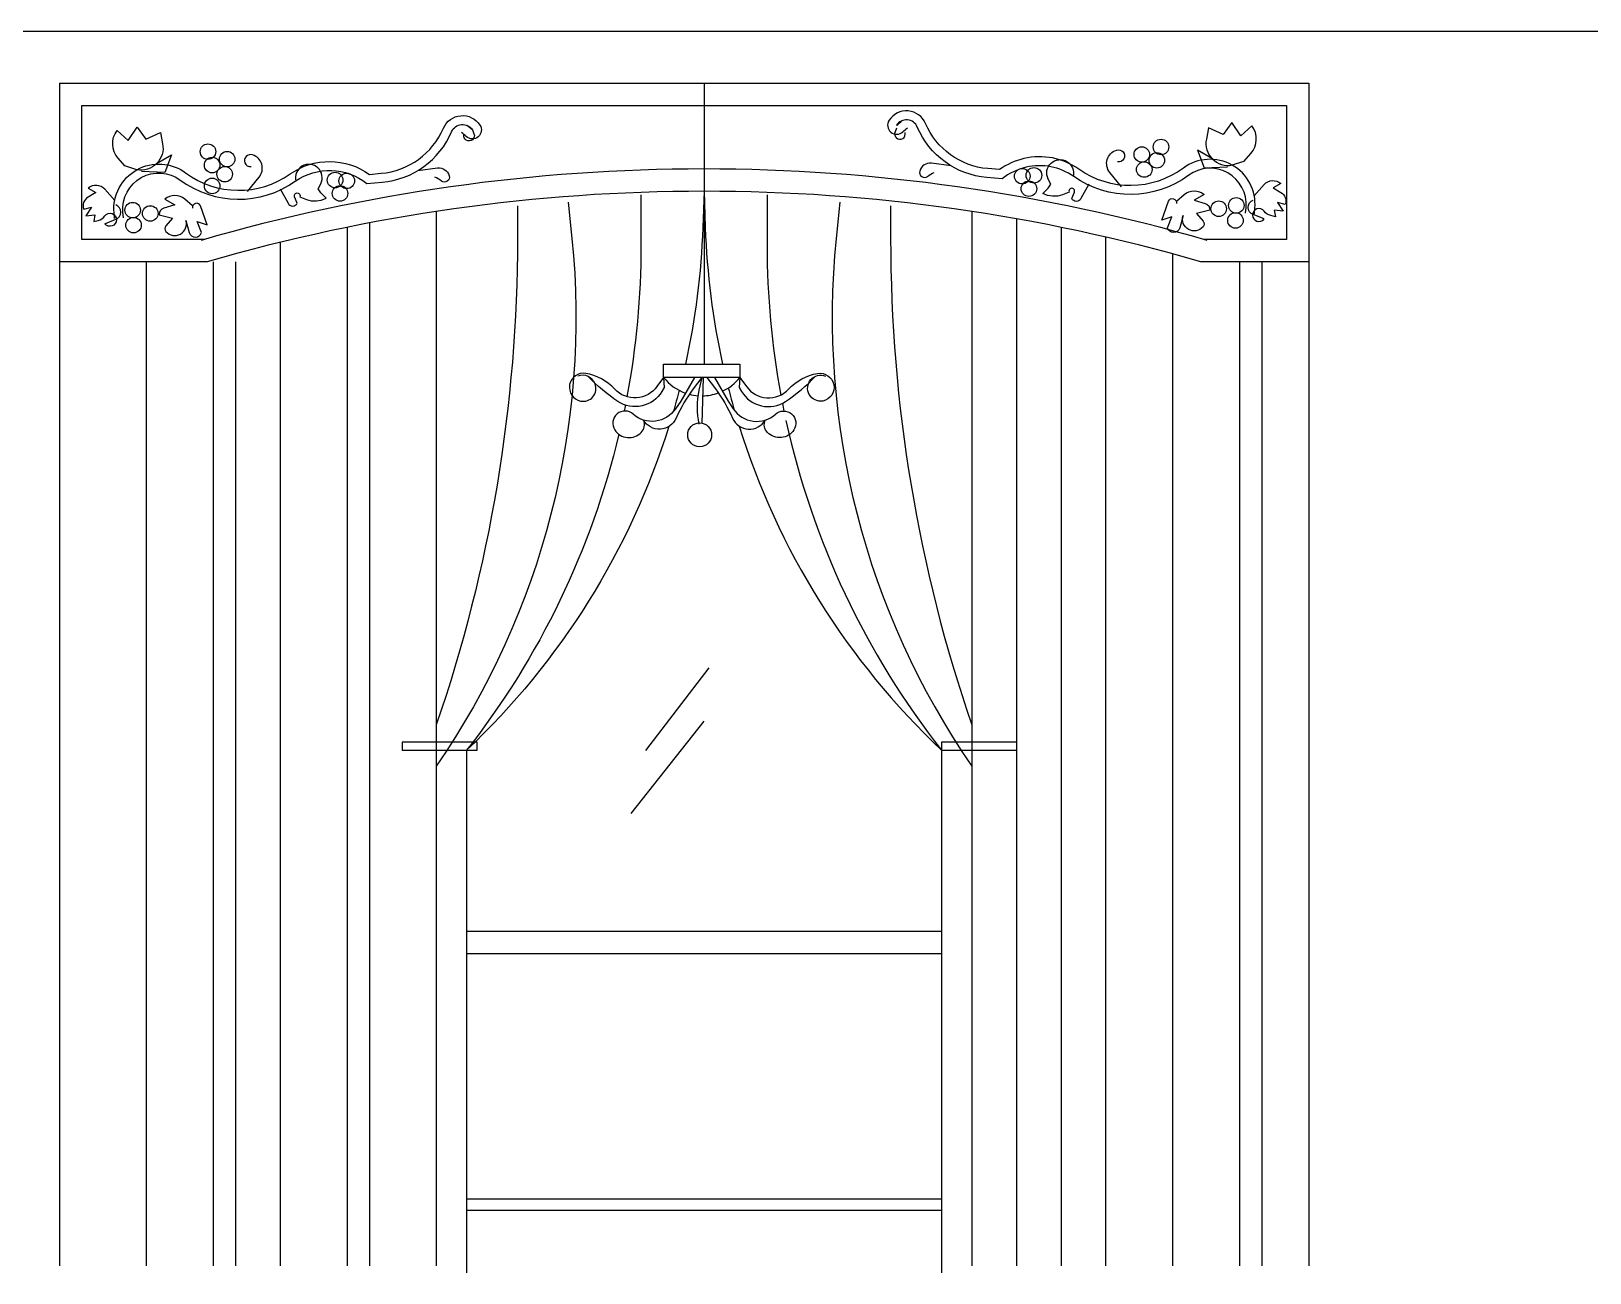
# Model space of a CAD drawing. Header units: inches. Extents: x 9.8 to 52.3, y 14.9 to 39.7.
# Drawn here: x 47.183 to 49.53, y 25.328 to 27.198 of the extents above; entities that cross this region are included whole.
import ezdxf

# ---------------------------------------------------------------- set-up
doc = ezdxf.new("R2010")
doc.units = ezdxf.units.IN
doc.header["$MEASUREMENT"] = 0
doc.layers.add('02', color=2, linetype='Continuous')
doc.layers.add('4', color=4, linetype='Continuous')

msp = doc.modelspace()

# ---------------------------------------------------------------- linework, layer by layer
at = {"layer": '02'}
for p, q in [((47.2251, 27.1192), (47.2251, 25.3384)), ((49.1067, 27.1192), (49.1067, 25.3384)), ((47.7927, 26.9262), (47.7927, 25.3384)), ((48.5991, 26.9262), (48.5991, 25.3384)), ((47.6583, 26.9023), (47.6583, 25.3384)), ((47.6919, 26.909), (47.6919, 25.3384)), ((48.6663, 26.9152), (48.6663, 25.3384)), ((48.7335, 26.9023), (48.7335, 25.3384)), ((47.5575, 26.8797), (47.5575, 25.3384)), ((48.8007, 26.8877), (48.8007, 25.3384)), ((48.9015, 26.8624), (48.9015, 25.3384)), ((47.3559, 26.8504), (47.3559, 25.3384)), ((47.4567, 26.8504), (47.4567, 25.3384)), ((47.4903, 26.8504), (47.4903, 25.3384)), ((49.0023, 26.8504), (49.0023, 25.3384)), ((49.0359, 26.8504), (49.0359, 25.3384)), ((48.2029, 26.239), (48.1077, 26.1146)), ((48.1956, 26.1585), (48.0857, 26.0195)), ((48.5535, 26.1268), (48.5535, 25.3278)), ((47.8383, 25.8088), (48.5535, 25.8088)), ((47.8383, 25.4392), (48.5535, 25.4392)), ((47.8383, 25.4224), (48.5535, 25.4224))]:
    msp.add_line(p, q, dxfattribs=at)
for points in [[(47.2251, 27.1192), (49.1067, 27.1192)], [(47.443, 26.884), (47.2587, 26.884), (47.2587, 27.0856), (49.0731, 27.0856), (49.0731, 26.884), (48.9488, 26.884)], [(48.9614, 27.0054), (48.939, 27.0186), (48.9491, 26.9918), (48.9842, 26.9935)], [(47.3715, 26.9983), (47.3939, 27.0115), (47.3838, 26.9847), (47.3487, 26.9864)], [(47.4477, 26.8504), (47.2251, 26.8504)], [(49.1067, 26.8504), (48.9441, 26.8504)], [(48.6663, 26.1268), (48.5535, 26.1268)], [(48.5535, 26.115), (48.6663, 26.115)]]:
    msp.add_lwpolyline(points, dxfattribs=at)
for points in [[(47.3082, 26.9154), (47.3074, 26.9241, -0.646308), (47.4151, 26.9844, 0.323717), (47.5725, 26.9827, -0.318204), (47.6921, 26.9821), (47.7097, 26.9837, 0.276716), (47.8034, 27.0516, -0.599322), (47.8584, 27.0564, -0.887342), (47.8378, 27.0391, 0.028272), (47.8306, 27.0451, -2.62365)], [(49.0247, 26.9224), (49.0255, 26.9312, 0.646308), (48.9178, 26.9915, -0.323717), (48.7604, 26.9898, 0.214825), (48.6777, 27.0059, 0.097027), (48.6408, 26.9892), (48.6232, 26.9907, -0.276716), (48.5295, 27.0587, 0.599322), (48.4745, 27.0635, 0.887342), (48.4952, 27.0462, -0.028272), (48.5023, 27.0522, 2.62365)], [(47.3418, 26.9891), (47.3235, 26.9948), (47.3135, 27.0065, -0.347649), (47.3118, 27.0483), (47.3286, 27.0332), (47.342, 27.0533), (47.3554, 27.0349), (47.3771, 27.0449), (47.3805, 27.0282, -0.531912), (47.3418, 26.9891, -2.70433)], [(47.3216, 26.9165), (47.3208, 26.9253, -0.646308), (47.4071, 26.9736, 0.323717), (47.5802, 26.9717, -0.332654), (47.6882, 26.9683), (47.7109, 26.9703, 0.276716), (47.8158, 27.0463, -0.599322), (47.8471, 27.0491, -0.887342), (47.847, 27.0489, 0.028272), (47.8386, 27.0559, 0.028272)], [(47.8471, 27.0489), (47.8494, 27.0433, -1.374037), (47.8343, 27.0422, 0.640607)], [(48.4858, 27.0516), (48.4835, 27.046, 1.374037), (48.4987, 27.0449, -0.640607)], [(49.0113, 26.9236), (49.0121, 26.9324, 0.646308), (48.9258, 26.9807, -0.323717), (48.7527, 26.9788, 0.214825), (48.6808, 26.9928, 0.110234), (48.6447, 26.9754), (48.622, 26.9773, -0.276716), (48.5171, 27.0534, 0.599322), (48.4858, 27.0561, 0.887342), (48.486, 27.056, -0.028272), (48.4943, 27.063, -0.028272)], [(48.9911, 26.9962), (49.0094, 27.0018), (49.0194, 27.0135, 0.347649), (49.0211, 27.0554), (49.0043, 27.0403), (48.9909, 27.0604), (48.9775, 27.042), (48.9558, 27.052), (48.9524, 27.0353, 0.531912), (48.9911, 26.9962, 2.70433)], [(48.8248, 26.9633), (48.807, 26.985, -0.528671), (48.8169, 27.0185, -1.281666), (48.8188, 27.0008, 0.090388)], [(47.5081, 26.9562), (47.5259, 26.9779, 0.528671), (47.516, 27.0114, 0.610791), (47.5042, 26.9996, 0.37652), (47.5141, 26.9937, -0.090388)], [(47.5575, 26.9602), (47.5694, 26.9385, 0.593311), (47.5832, 26.9385), (47.5792, 26.9483, -1.477645), (47.5871, 26.9483), (47.597, 26.9444, 0.227096), (47.6266, 26.9464), (47.6187, 26.9542), (47.6148, 26.9602), (47.6187, 26.968, 1.443889), (47.5812, 26.972, 0.773072)], [(48.5681, 26.9948), (48.5385, 26.9988, 0.376337), (48.5207, 26.987, 0.719012), (48.5325, 26.9791, -0.059742), (48.5424, 26.985, 4.685071)], [(48.7754, 26.9672), (48.7636, 26.9455, -0.593311), (48.7497, 26.9455), (48.7537, 26.9554, 1.477645), (48.7458, 26.9554), (48.7359, 26.9515, -0.227096), (48.7063, 26.9534), (48.7142, 26.9613), (48.7181, 26.9672), (48.7142, 26.9751, -1.443889), (48.7517, 26.9791, -0.773072)], [(47.7648, 26.9878), (47.7944, 26.9917, -0.376337), (47.8122, 26.9799, -0.719012), (47.8004, 26.972, 0.059742), (47.7905, 26.9779, -4.685071)], [(49.0244, 26.95), (49.0395, 26.9667, -0.405761), (49.0646, 26.9684), (49.0529, 26.9617), (49.0646, 26.955, -0.366734), (49.0713, 26.9366), (49.0596, 26.9399), (49.068, 26.9266), (49.0546, 26.9282), (49.0563, 26.9182), (49.0496, 26.9199, -0.173083), (49.0395, 26.9266, 3.014843), (49.0395, 26.9149), (49.0228, 26.9215, -0.677318), (49.0228, 26.9433, 5.198045)], [(47.3085, 26.9429), (47.2934, 26.9596, 0.405761), (47.2683, 26.9613), (47.28, 26.9546), (47.2683, 26.9479, 0.366734), (47.2616, 26.9295), (47.2733, 26.9329), (47.2649, 26.9195), (47.2783, 26.9212), (47.2767, 26.9111), (47.2834, 26.9128, 0.173083), (47.2934, 26.9195, -3.014843), (47.2934, 26.9078), (47.3102, 26.9145, 0.677318), (47.3102, 26.9362, -5.198045)], [(47.4257, 26.9345), (47.414, 26.9446, 0.369608), (47.3838, 26.9446), (47.3989, 26.9362), (47.3822, 26.9312, 0.360013), (47.3755, 26.9212), (47.3956, 26.9161), (47.3855, 26.9044, 0.370242), (47.3855, 26.8961, 0.81549), (47.4156, 26.9128), (47.4207, 26.8944, 0.763569), (47.4391, 26.8944), (47.4324, 26.9111), (47.4475, 26.9061), (47.4374, 26.9345, 0.940179), (47.4257, 26.9312, 0.804076)], [(48.1009, 26.9513), (48.1009, 26.8748, -0.046553), (48.0797, 26.6472, -0.046553)], [(48.1959, 26.9566), (48.194, 26.9021, -0.045716), (48.1678, 26.6962, -0.045716)], [(48.1959, 26.9566), (48.1978, 26.9021, 0.045716), (48.2239, 26.6962, 0.045716)], [(48.2908, 26.9513), (48.2908, 26.8748, 0.046012), (48.3116, 26.6498, 0.046012)], [(48.9072, 26.9416), (48.9189, 26.9517, -0.369608), (48.9491, 26.9517), (48.934, 26.9433), (48.9508, 26.9383, -0.360013), (48.9575, 26.9282), (48.9374, 26.9232), (48.9474, 26.9115, -0.370242), (48.9474, 26.9031, -0.81549), (48.9173, 26.9199), (48.9122, 26.9015, -0.763569), (48.8938, 26.9015), (48.9005, 26.9182), (48.8854, 26.9132), (48.8955, 26.9416, -0.940179), (48.9072, 26.9383, -0.804076)], [(47.9915, 26.9404), (47.997, 26.8857, -0.177512), (47.7927, 26.0909, 1.766901)], [(47.9149, 26.9349), (47.9149, 26.8857, -0.082807), (47.7927, 26.1529, -0.082807)], [(48.4003, 26.9404), (48.3948, 26.8857, 0.177512), (48.5991, 26.0909, -1.766901)], [(48.4769, 26.9349), (48.4769, 26.8857, 0.082807), (48.5991, 26.1529, 0.082807)], [(48.1584, 26.6569, -0.007339), (48.1496, 26.6247, -0.007339)], [(48.2324, 26.6605, 0.007747), (48.2417, 26.6265, 0.007747)], [(48.0773, 26.6348, -0.001899), (48.0755, 26.6256, -0.001899)], [(48.3139, 26.6375, 0.002449), (48.3163, 26.6257, 0.002449)], [(48.1428, 26.6024, -0.12843), (47.8383, 26.115), (47.8383, 25.3278)], [(48.2487, 26.6031, 0.128603), (48.5535, 26.115)], [(48.3193, 26.6114, 0.112962), (48.5535, 26.115)], [(48.0677, 26.5906, -0.108585), (47.8383, 26.115)]]:
    msp.add_lwpolyline(points, format="xyb", dxfattribs=at)
msp.add_lwpolyline([(47.7412, 26.115), (47.854, 26.115), (47.854, 26.1268), (47.7412, 26.1268)], close=True, dxfattribs=at)
for centre in [(47.4488, 27.0163), (48.8552, 27.012), (48.8841, 27.0233), (47.4551, 26.9961), (47.4777, 27.005), (48.8589, 26.9894), (48.8778, 27.0032), (47.4551, 26.9647), (47.474, 26.9823), (47.6402, 26.9735), (47.6578, 26.9723), (48.6751, 26.9793), (48.6852, 26.9605), (48.6927, 26.9806), (47.6477, 26.9534), (47.3354, 26.9282), (47.3619, 26.9232), (48.971, 26.9303), (48.9975, 26.9353), (47.3367, 26.9056), (48.9962, 26.9127)]:
    msp.add_circle(centre, 0.0117, dxfattribs=at)
for radius in [2.7216, 2.688]:
    msp.add_arc((48.1959, 24.2686), radius, 73.839, 106.161, dxfattribs=at)
at = {"layer": '4'}
for p, q in [((31.6824, 27.1977), (52.0086, 27.1977)), ((48.1963, 27.1192), (48.1963, 26.6962)), ((47.8383, 25.8424), (48.5535, 25.8424))]:
    msp.add_line(p, q, dxfattribs=at)
msp.add_lwpolyline([(48.1349, 26.6962), (48.2499, 26.6962), (48.2499, 26.6764), (48.1349, 26.6764)], close=True, dxfattribs=at)
for points in [[(48.1349, 26.6764), (48.125, 26.6625, -0.475581), (48.0615, 26.6586, 0.164673), (48.0179, 26.6823, 0.984411), (48.01, 26.6407, 0.594179), (48.0318, 26.6665, 0.404638), (48.006, 26.6784, 5.881045)], [(48.1349, 26.6764), (48.1359, 26.6611), (48.1323, 26.6551, -0.426778), (48.0663, 26.6401, -0.056026), (48.0213, 26.6777, -1.72318)], [(48.1813, 26.6764), (48.1607, 26.6407), (48.1527, 26.6289, -0.457537), (48.0893, 26.6209, 0.879035), (48.0615, 26.5972, 0.477817), (48.1012, 26.5932, 0.310496), (48.1046, 26.6121)], [(48.1924, 26.6764), (48.1797, 26.6593, 0.05588), (48.1539, 26.6149, -0.612017), (48.1046, 26.6121, 0.61288)], [(48.1924, 26.6764), (48.1881, 26.6569, 0.108451), (48.1881, 26.6059, 0.804319)], [(48.2003, 26.6764), (48.213, 26.6593, -0.05588), (48.2388, 26.6149, 0.612017), (48.2881, 26.6121, -0.61288)], [(48.2114, 26.6764), (48.232, 26.6407), (48.24, 26.6289, 0.457537), (48.3034, 26.6209, -0.879035), (48.3312, 26.5972, -0.477817), (48.2915, 26.5932, -0.310496), (48.2881, 26.6121)], [(48.2499, 26.6764), (48.2489, 26.6611), (48.2525, 26.6551, 0.426778), (48.3185, 26.6401, 0.056026), (48.3634, 26.6777, 1.72318)], [(48.2499, 26.6764), (48.2598, 26.6625, 0.475581), (48.3232, 26.6586, -0.164673), (48.3668, 26.6823, -0.984411), (48.3748, 26.6407, -1.313984), (48.3787, 26.6784, -5.881045)]]:
    msp.add_lwpolyline(points, format="xyb", dxfattribs=at)
msp.add_lwpolyline([(48.1944, 26.6764), (48.1924, 26.6071)], dxfattribs=at)
msp.add_circle((48.1893, 26.5898), 0.018, dxfattribs=at)
for start, end in [(218.3191, 250.297), (295.1185, 321.6809), (255.2998, 265.4862), (270.9279, 290.0548)]:
    msp.add_arc((48.1924, 26.7218), 0.0733, start, end, dxfattribs=at)

doc.saveas('drawing.dxf')
